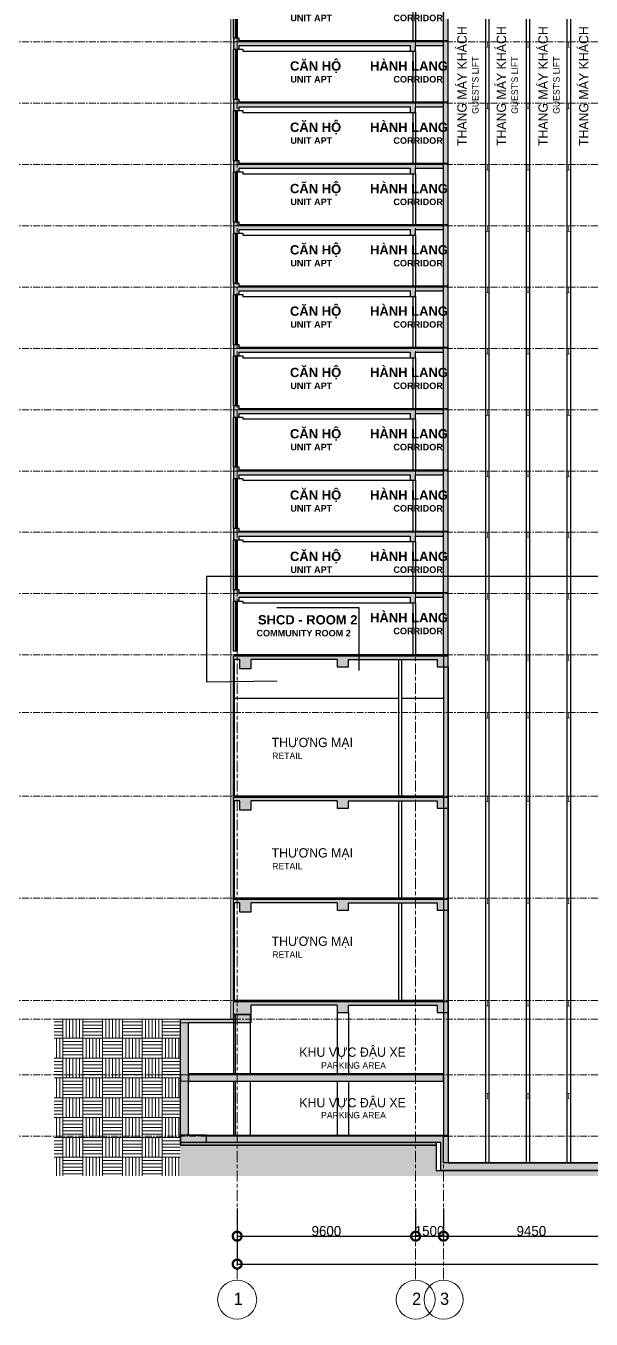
# Model space of a CAD drawing. Header units: millimetres. Extents: x -100356 to 314685, y 446 to 1273965.
# Drawn here: x 78734 to 109136, y 12248 to 81868 of the extents above; entities that cross this region are included whole.
import ezdxf
from ezdxf.xclip import XClip

# ---------------------------------------------------------------- set-up
doc = ezdxf.new("R2010")
doc.units = ezdxf.units.MM
doc.header["$XCLIPFRAME"] = 2
for name, pattern in [('20180221 BF$0$Core - tb$0$HIDDEN', [0.375, 0.25, -0.125]), ('gf$0$CENTER2', [28.575, 19.05, -3.175, 3.175, -3.175]), ('gf$0$Kume - Grid Line', [10.5, 6, -1.25, 2, -1.25]), ('section$0$CENTER', [2, 1.25, -0.25, 0.25, -0.25])]:
    doc.linetypes.add(name, pattern=pattern)
doc.layers.get('DEFPOINTS').update_dxf_attribs({"lineweight": 13})
for name, color, linetype, lineweight in [('A-_FLOR----_E', 7, 'Continuous', 9), ('A-_WALL----_E', 1, 'Continuous', 9), ('C-_SITEBLDG_E', 7, 'Continuous', 9), ('C-_TOPO----_E', 7, 'Continuous', 9), ('gf$0$A.Axis', 251, 'gf$0$CENTER2', 13), ('gf$0$S-_ANOTGRID_E', 7, 'Continuous', 5), ('Hatch-wall', 251, 'Continuous', 5), ('S-_WALLSTRU_E', 1, 'Continuous', 9), ('section$0$A-_FLORLEVL_E', 7, 'Continuous', 5), ('section$0$A-_WALL----_H', 1, 'Continuous', 18), ('section$0$NKC_TRUC', 8, 'section$0$CENTER', 13), ('VAT DUNG TV', 253, 'Continuous', 9)]:
    doc.layers.add(name, color=color, linetype=linetype, lineweight=lineweight)
for name, color, linetype in [('FIN', 3, 'Continuous'), ('NAM', 3, 'Continuous'), ('section$0$NAM', 3, 'Continuous'), ('STR', 7, 'Continuous')]:
    doc.layers.add(name, color=color, linetype=linetype)
doc.styles.add('ARIAL', font='Font - TrueType - Arial Bold.ttf')
doc.styles.add('gf$0$Arial_2', font='Font - TrueType - Arial.ttf', dxfattribs={"width": 0.95, "height": 660})
doc.styles.add('gf$0$Arial_4', font='Font - TrueType - Arial.ttf', dxfattribs={"width": 0.95, "height": 540})
doc.styles.add('section$0$Arial', font='Font - TrueType - Arial.ttf', dxfattribs={"width": 0.95, "height": 770})
doc.dimstyles.new('gf$0$A3_-_A4_1', dxfattribs={"dimscale": 304.8, "dimtxt": 550.940076, "dimasz": 3.149606, "dimexe": 0, "dimexo": 0.0625, "dimgap": 0, "dimtad": 1, "dimdec": 0, "dimzin": 0, "dimdsep": 46, "dimtxsty": 'gf$0$Arial_4', "dimblk1": 'gf$0$_DotSmall', "dimblk2": 'gf$0$_DotSmall', "dimsah": 1, "dimcen": 0.09, "dimazin": 0, "dimtfac": 1, "dimtdec": 4, "dimtix": 1, "dimtmove": 0, "dimatfit": 3, "dimfxl": 4.92126, "dimfxlon": 1, "dimtvp": 1, "dimtolj": 1, "dimtzin": 0, "dimarcsym": 2})
doc.dimstyles.new('gf$0$A3_-_A4_2', dxfattribs={"dimscale": 304.8, "dimtxt": 550.940076, "dimasz": 3.149606, "dimexe": 0, "dimexo": 0.0625, "dimgap": 0, "dimtad": 1, "dimdec": 0, "dimzin": 0, "dimdsep": 46, "dimtxsty": 'gf$0$Arial_4', "dimblk1": 'gf$0$_DotSmall', "dimblk2": 'gf$0$_DotSmall', "dimsah": 1, "dimcen": 0.09, "dimazin": 0, "dimtfac": 1, "dimtdec": 4, "dimtix": 1, "dimtmove": 2, "dimatfit": 3, "dimfxl": 4.92126, "dimfxlon": 1, "dimtvp": 1, "dimtolj": 1, "dimtzin": 0, "dimarcsym": 2})

# ---------------------------------------------------------------- blocks, each defined once
blk = doc.blocks.new('Typ Section 2')
at = {"layer": 'Hatch-wall', "ltscale": 0.5}
h = blk.add_hatch(color=256, dxfattribs=at)
h.dxf.hatch_style = 1
h.paths.add_polyline_path([(-2900, -42600), (-2900, -42300), (-3100, -42300), (-3100, -33100), (-2800, -33100), (-2800, -32800), (-3100, -32800), (-3100, -31300), (-3300, -31300), (-3300, -42300), (-3500, -42300), (-3500, -42600)])
h.paths.add_polyline_path([(-3300, -22220), (-3300, -300), (-3500, -300), (-3500, 0), (-2900, 0), (-2900, -300), (-3100, -300), (-3100, -9500), (-2800, -9500), (-2800, -9800), (-3100, -9800), (-3100, -22220)])
at = {"layer": 'STR'}
h = blk.add_hatch(color=256, dxfattribs=at)
h.dxf.hatch_style = 1
h.paths.add_polyline_path([(0, -31050), (-3300, -31050), (-3300, -31300), (0, -31300)])
at = {"layer": 'FIN', "ltscale": 10}
for p, q in [((-2800, -32800), (0, -32800, 0)), ((-2800, -32950, 0), (0, -32950, 0))]:
    blk.add_line(p, q, dxfattribs=at)
at = {"layer": 'FIN', "elevation": 0}
for points in [[(-3300, -24480), (0, -24480)], [(-3300, -24660), (0, -24660)], [(-3300, -26670), (0, -26670)], [(-3300, -26850), (0, -26850)], [(-3350, -31050), (-3350, -42300)], [(-2800, -42100), (-2800, -32800)]]:
    blk.add_lwpolyline(points, dxfattribs=at)
at = {"layer": 'FIN'}
for points in [[(-3300, -28860), (0, -28860)], [(-3300, -29040), (0, -29040)], [(-2900, -42300), (-2900, -42100), (-2800, -42100)], [(-2900, -42400), (-200, -42400)], [(-2900, -42500), (-200, -42500)]]:
    blk.add_lwpolyline(points, dxfattribs=at)
at = {"layer": 'FIN', "elevation": 0}
blk.add_lwpolyline([(-200, -42400), (-200, -42600), (-2900, -42600), (-2900, -42400)], close=True, dxfattribs=at)
at = {"layer": 'STR', "const_width": 30, "elevation": 0}
for points in [[(-3300, -24660), (-3300, -24480)], [(-3300, -24570), (-3000, -24570)], [(-3000, -24660), (-3000, -24480)], [(-3300, -26850), (-3300, -26670)], [(-3300, -26760), (-3000, -26760)], [(-3000, -26850), (-3000, -26670)]]:
    blk.add_lwpolyline(points, dxfattribs=at)
at = {"layer": 'STR', "const_width": 30}
for points in [[(-3300, -29040), (-3300, -28860)], [(-3300, -28950), (-3000, -28950)], [(-3000, -29040), (-3000, -28860)]]:
    blk.add_lwpolyline(points, dxfattribs=at)
at = {"layer": 'STR'}
blk.add_lwpolyline([(-3300, -31300), (-3300, -42300), (-3500, -42300), (-3500, -42600), (-2900, -42600), (-2900, -42300), (-3100, -42300), (-3100, -33100), (-2800, -33100), (-2800, -32800), (-3100, -32800), (-3100, -31300)], close=True, dxfattribs=at)
for points in [[(0, -31050), (-3300, -31050)], [(0, -31300), (-3300, -31300)]]:
    blk.add_lwpolyline(points, dxfattribs=at)
at = {"layer": 'STR', "ltscale": 10, "elevation": 0}
blk.add_lwpolyline([(-3100, -41150), (-3100, -33487)], dxfattribs=at)
at = {"layer": 'VAT DUNG TV', "color": 5}
for points in [[(-2900, -42400), (-2850, -42400), (-2850, -42500), (-2900, -42500)], [(-900, -42400), (-950, -42400), (-950, -42500), (-900, -42500)]]:
    blk.add_lwpolyline(points, close=True, dxfattribs=at)
for points in [[(-2850, -42440), (-950, -42440)], [(-2850, -42460), (-950, -42460)], [(-900, -42440), (-250, -42440)], [(-900, -42460), (-250, -42460)]]:
    blk.add_lwpolyline(points, dxfattribs=at)
at = {"layer": 'VAT DUNG TV', "color": 5, "elevation": 0}
blk.add_lwpolyline([(-200, -42400), (-250, -42400), (-250, -42500), (-200, -42500)], close=True, dxfattribs=at)
at = {"layer": 'NAM', "attachment_point": 1, "rotation": 90, "style": 'ARIAL'}
for s, width, insert, char_height in [('HÀNH LANG', 6747.84, (-2256, -35252, 0), 500), ('\\pt1050;CORRIDOR', 3815.51, (-1464, -33998, 0), 350), ('CĂN HỘ', 6747.84, (-2256, -39561, 0), 500), ('UNIT APT', 3815.51, (-1464, -39541, 0), 350)]:
    blk.add_mtext_dynamic_manual_height_columns(s, width=width, gutter_width=1, heights=[0], dxfattribs=dict(at, insert=insert, char_height=char_height))
blk = doc.blocks.new('b')
at = {"layer": 'C-_TOPO----_E'}
h = blk.add_hatch(dxfattribs=at)
h.set_pattern_fill('FP_1', color=15, angle=90, style=0, pattern_type=2)
h.set_pattern_definition([(180, (-48700, 57258.6), (-1066.8, -1066.8), [1066.8, -1066.8]), (180, (-48700, 57436.4), (-1066.8, -1066.8), [1066.8, -1066.8]), (180, (-48700, 57614.2), (-1066.8, -1066.8), [1066.8, -1066.8]), (180, (-48700, 57792), (-1066.8, -1066.8), [1066.8, -1066.8]), (180, (-48700, 57969.8), (-1066.8, -1066.8), [1066.8, -1066.8]), (180, (-48700, 58147.6), (-1066.8, -1066.8), [1066.8, -1066.8]), (180, (-48700, 58325.4), (-1066.8, -1066.8), [1066.8, -1066.8]), (90, (-49766.8, 57258.6), (1066.8, 1066.8), [1066.8, -1066.8]), (90, (-49944.6, 57258.6), (1066.8, 1066.8), [1066.8, -1066.8]), (90, (-50122.4, 57258.6), (1066.8, 1066.8), [1066.8, -1066.8]), (90, (-50300.2, 57258.6), (1066.8, 1066.8), [1066.8, -1066.8]), (90, (-50478, 57258.6), (1066.8, 1066.8), [1066.8, -1066.8]), (90, (-50655.8, 57258.6), (1066.8, 1066.8), [1066.8, -1066.8]), (90, (-50833.6, 57258.6), (1066.8, 1066.8), [1066.8, -1066.8])])
h.paths.add_polyline_path([(1150, -7), (1150, 48586), (-650, 48586), (-650, 23389), (850, 23389), (850, 13756), (-500, 13756), (-500, -7)])
edge = h.paths.add_edge_path(flags=17)
edge.add_line((400, 14156), (-100, 14156))
edge.add_line((-100, 14156), (850, 14156))
edge.add_line((850, 14156), (850, 22989))
edge.add_line((850, 22989), (-100, 22989))
edge.add_line((-100, 22989), (850, 22989))
edge.add_line((850, 22989), (850, 14156))
h = blk.add_hatch(dxfattribs=at)
h.set_pattern_fill('FP_1', color=15, angle=90, style=0, pattern_type=2)
h.set_pattern_definition([(180, (-48700, 57258.6), (-1066.8, -1066.8), [1066.8, -1066.8]), (180, (-48700, 57436.4), (-1066.8, -1066.8), [1066.8, -1066.8]), (180, (-48700, 57614.2), (-1066.8, -1066.8), [1066.8, -1066.8]), (180, (-48700, 57792), (-1066.8, -1066.8), [1066.8, -1066.8]), (180, (-48700, 57969.8), (-1066.8, -1066.8), [1066.8, -1066.8]), (180, (-48700, 58147.6), (-1066.8, -1066.8), [1066.8, -1066.8]), (180, (-48700, 58325.4), (-1066.8, -1066.8), [1066.8, -1066.8]), (90, (-49766.8, 57258.6), (1066.8, 1066.8), [1066.8, -1066.8]), (90, (-49944.6, 57258.6), (1066.8, 1066.8), [1066.8, -1066.8]), (90, (-50122.4, 57258.6), (1066.8, 1066.8), [1066.8, -1066.8]), (90, (-50300.2, 57258.6), (1066.8, 1066.8), [1066.8, -1066.8]), (90, (-50478, 57258.6), (1066.8, 1066.8), [1066.8, -1066.8]), (90, (-50655.8, 57258.6), (1066.8, 1066.8), [1066.8, -1066.8]), (90, (-50833.6, 57258.6), (1066.8, 1066.8), [1066.8, -1066.8])])
h.paths.add_polyline_path([(1150, -6785), (1150, -7), (-7300, -7), (-7300, -6785), (-1376, -6785)])
at = {"layer": 'A-_FLOR----_E', "lineweight": 25}
for p, q in [((450, 22989, 0), (450, 14156)), ((850, 13756), (850, 23389, 0)), ((-4350, 14156, 0), (-4350, 432)), ((-3950, 432), (-3950, 14156, 0)), ((450, 14156), (-1000, 14156)), ((-650, 1400, 0), (-650, 13756)), ((-650, 13756), (850, 13756)), ((-1050, 1400, 0), (-1050, 0, 0)), ((-650, 1400, 0), (-1050, 1400, 0)), ((-650, 0, 0), (-650, 1400, 0)), ((-650, 0, 0), (-650, 600, 0)), ((-4350, 0), (-3950, 0)), ((-1050, 0, 0), (-650, 0, 0)), ((-1050, 0, 0), (-650, 0, 0)), ((-650, 0, 0), (-650, -7, 0))]:
    blk.add_line(p, q, dxfattribs=at)
at = {"layer": 'A-_FLOR----_E'}
for p, q in [((-4300, 14156, 0), (-4300, 0)), ((-1000, 14156, 0), (-1000, 1400, 0))]:
    blk.add_line(p, q, dxfattribs=at)
at = {"layer": 'A-_WALL----_E'}
for p, q in [((-7100, 417), (-4300, 417)), ((-4300, 432), (-4350, 432)), ((-3950, 432), (-3950, 0)), ((-3950, 417), (-1050, 417, 0))]:
    blk.add_line(p, q, dxfattribs=at)
at = {"layer": 'C-_SITEBLDG_E', "lineweight": 25}
for p, q in [((-650, 13756), (-650, 600, 0)), ((-500, 0, 0), (-500, 13756)), ((-650, 0, 0), (-500, 0, 0))]:
    blk.add_line(p, q, dxfattribs=at)
at = {"layer": 'C-_SITEBLDG_E'}
for p, q in [((-520, 13756), (-520, 0, 0)), ((-650, -7, 0), (-650, 0, 0)), ((-500, 0, 0), (-500, -7, 0))]:
    blk.add_line(p, q, dxfattribs=at)
at = {"layer": 'C-_TOPO----_E', "lineweight": 18}
for p, q in [((-500, 10062, 0), (-500, -7, 0)), ((-7300, -7), (-7300, -6785))]:
    blk.add_line(p, q, dxfattribs=at)
at = {"layer": 'C-_TOPO----_E'}
for p, q in [((-500, 10062, 0), (-500, -7, 0)), ((-7300, -7), (-7300, 2858, 0)), ((-7300, 2858, 0), (-7300, -7)), ((-7300, -6785), (-7300, -7)), ((-7300, -7), (-2001, -7)), ((-2001, -7), (-500, -7, 0))]:
    blk.add_line(p, q, dxfattribs=at)
at = {"layer": 'C-_TOPO----_E', "lineweight": 18, "flags": 128}
blk.add_lwpolyline([(-500, -7), (-2001, -7), (-7300, -7)], dxfattribs=at)
at = {"layer": 'FIN'}
for p, q in [((-7650, 9036, 0), (-4350, 9036, 0)), ((-7650, 8436, 0), (-4350, 8436, 0)), ((-3950, 9036, 0), (-1050, 9036, 0)), ((-3950, 8436, 0), (-1050, 8436, 0)), ((-7550, 3748, 0), (-4350, 3748, 0)), ((-3950, 3748, 0), (-1050, 3748, 0)), ((-7550, 2954, 0), (-4350, 2954, 0)), ((-7550, 2858, 0), (-4350, 2858, 0)), ((-3950, 2954, 0), (-1050, 2954, 0)), ((-3950, 2858, 0), (-1050, 2858, 0))]:
    blk.add_line(p, q, dxfattribs=at)
at = {"layer": 'S-_WALLSTRU_E'}
for p, q in [((-7100, 2858, 0), (-7100, 432)), ((-7100, 0), (-7100, -7))]:
    blk.add_line(p, q, dxfattribs=at)
at = {"layer": 'S-_WALLSTRU_E', "lineweight": 18}
for p, q in [((-4350, 432), (-7100, 432)), ((-7100, 432), (-7100, 0)), ((-1050, 432, 0), (-3950, 432)), ((-7100, 0), (-4350, 0)), ((-3950, 0), (-1050, 0, 0))]:
    blk.add_line(p, q, dxfattribs=at)
at = {"layer": 'STR', "elevation": 0}
blk.add_lwpolyline([(-1050, 1400), (-1050, 14156), (-1000, 14156)], dxfattribs=at)
blk = doc.blocks.new('f1')
at = {"layer": 'Hatch-wall', "ltscale": 0.5}
h = blk.add_hatch(color=256, dxfattribs=at)
h.dxf.hatch_style = 1
h.paths.add_polyline_path([(750, 45727), (7650, 45727), (7650, 20530), (9150, 20530), (9150, 11147), (7650, 11147), (7650, -2858), (1000, -2858), (1000, 0), (750, 0), (750, 940), (1200, 940), (1200, -2442), (7250, -2442), (7250, 11547), (8750, 11547), (8750, 20130), (7300, 20130), (7300, 45312), (750, 45312)])
h = blk.add_hatch(color=256, dxfattribs=at)
h.dxf.hatch_style = 1
h.paths.add_polyline_path([(8350, 11300), (8350, 11550), (-18600, 11550), (-18600, 11300)])
h = blk.add_hatch(color=256, dxfattribs=at)
h.dxf.hatch_style = 1
h.paths.add_polyline_path([(-18350, 6177), (-18350, 10947), (-17950, 10947), (-17950, 11547), (-18550, 11547), (-18550, 0), (-18350, 0), (-18350, 340), (-17850, 340), (-17850, 940), (-18350, 940), (-18350, 1999), (-18350, 5577), (-17950, 5577), (-17950, 6177)])
h = blk.add_hatch(color=256, dxfattribs=at)
h.dxf.hatch_style = 1
h.paths.add_polyline_path([(-10750, 6177), (-10750, 10947), (-10350, 10947), (-10350, 11547), (-10950, 11547), (-10950, 0), (-10750, 0), (-10750, 340), (-10250, 340), (-10250, 940), (-10750, 940), (-10750, 1999), (-10750, 5577), (-10350, 5577), (-10350, 6177)])
h = blk.add_hatch(color=256, dxfattribs=at)
h.dxf.hatch_style = 1
h.paths.add_polyline_path([(-5250, 6177), (-5250, 10947), (-4850, 10947), (-4850, 11547), (-5450, 11547), (-5450, 0), (-5250, 0), (-5250, 340), (-4750, 340), (-4750, 940), (-5250, 940), (-5250, 1999), (-5250, 5577), (-4850, 5577), (-4850, 6177)])
h = blk.add_hatch(color=256, dxfattribs=at)
h.dxf.hatch_style = 1
h.paths.add_polyline_path([(250, 6177), (250, 10947), (650, 10947), (650, 11547), (50, 11547), (50, 0), (250, 0), (750, 0), (750, 940), (250, 940), (250, 1999), (250, 5577), (650, 5577), (650, 6177)])
h = blk.add_hatch(color=256, dxfattribs=at)
h.dxf.hatch_style = 1
h.paths.add_polyline_path([(4350, -2426), (4350, 11297), (4000, 11297), (4000, -2426)])
at = {"layer": 'FIN'}
for p, q in [((-18600, 11297, 0), (-18600, 1999, 0)), ((-16270, 9027, 0), (-16270, 11297, 0)), ((-11000, 11297, 0), (-11000, 1999, 0)), ((-5500, 11297, 0), (-5500, 1999, 0)), ((0, 11297, 0), (0, 1999, 0)), ((-16270, 50, 0), (-16270, 8877, 0)), ((-18600, 1999, 0), (-18600, 0, 0)), ((-11000, 1999, 0), (-11000, 0, 0)), ((-5500, 1999, 0), (-5500, 0, 0)), ((0, 1999, 0), (0, 0, 0))]:
    blk.add_line(p, q, dxfattribs=at)
at = {"layer": 'FIN', "ltscale": 10}
for p, q in [((-18350, 9027, 0), (-10950, 9027, 0)), ((-18350, 8877, 0), (-10950, 8877, 0)), ((-10750, 9027, 0), (-5500, 9027, 0)), ((-10750, 8877, 0), (-5500, 8877, 0)), ((-5250, 9027, 0), (-50, 9027, 0)), ((-5250, 8877, 0), (-50, 8877, 0))]:
    blk.add_line(p, q, dxfattribs=at)
at = {"layer": 'FIN', "elevation": 0}
for points in [[(-11000, 50), (-18350, 50)], [(-5450, 50), (-10750, 50)], [(-5450, 0), (-10750, 0)], [(0, 50), (-5250, 50)], [(0, 0), (-5250, 0)], [(-11000, 0), (-18350, 0)]]:
    blk.add_lwpolyline(points, dxfattribs=at)
at = {"layer": 'STR', "ltscale": 10}
for p, q in [((-17950, 11547, 0), (7250, 11547, 0)), ((-17950, 11297, 0), (-10950, 11297, 0)), ((-10350, 11297, 0), (-5450, 11297, 0)), ((-4850, 11297, 0), (0, 11297, 0)), ((650, 11297, 0), (7250, 11297, 0))]:
    blk.add_line(p, q, dxfattribs=at)
at = {"layer": 'STR', "ltscale": 0.5, "elevation": 0}
for points in [[(750, 45727), (7650, 45727), (7650, 20530), (9150, 20530), (9150, 11147), (7650, 11147), (7650, -2859), (1000, -2858), (1000, 0), (750, 0), (750, 940), (1200, 940), (1200, -2442), (7250, -2442), (7250, 11547), (8750, 11547), (8750, 20130), (7300, 20130), (7300, 45312), (750, 45312)], [(4350, -2426), (4350, 11297), (4000, 11297), (4000, -2426)]]:
    blk.add_lwpolyline(points, close=True, dxfattribs=at)
at = {"layer": 'STR', "elevation": 0}
blk.add_lwpolyline([(7300, 11300), (7300, 11550), (-18600, 11547), (-18600, 11297)], close=True, dxfattribs=at)
for points in [[(-18350, 1999), (-18350, 940), (-17850, 940), (-17850, 340), (-18350, 340), (-18350, 0), (-18550, 0), (-18550, 11547)], [(-18350, 10947), (-17950, 10947), (-17950, 11547), (-18350, 11547)], [(-10750, 1999), (-10750, 940), (-10250, 940), (-10250, 340), (-10750, 340), (-10750, 0), (-10950, 0), (-10950, 11547)], [(-10750, 10947), (-10350, 10947), (-10350, 11547), (-10750, 11547)], [(-5250, 1999), (-5250, 940), (-4750, 940), (-4750, 340), (-5250, 340), (-5250, 0), (-5450, 0), (-5450, 11547)], [(-5250, 10947), (-4850, 10947), (-4850, 11547), (-5250, 11547)], [(250, 1999), (250, 940), (750, 940), (750, 0), (250, 0), (250, 0), (50, 0), (50, 11547)], [(250, 10947), (650, 10947), (650, 11547), (250, 11547)], [(-18350, 6177), (-18350, 10947)], [(-10750, 6177), (-10750, 10947)], [(-5250, 6177), (-5250, 10947)], [(250, 6177), (250, 10947)], [(-18350, 5577), (-17950, 5577), (-17950, 6177), (-18350, 6177)], [(-18350, 5577), (-18350, 1999)], [(-10750, 5577), (-10350, 5577), (-10350, 6177), (-10750, 6177)], [(-10750, 5577), (-10750, 1999)], [(-5250, 5577), (-4850, 5577), (-4850, 6177), (-5250, 6177)], [(-5250, 5577), (-5250, 1999)], [(250, 5577), (650, 5577), (650, 6177), (250, 6177)], [(250, 5577), (250, 1999)]]:
    blk.add_lwpolyline(points, dxfattribs=at)
at = {"layer": 'section$0$NAM', "attachment_point": 1, "rotation": 90, "style": 'section$0$Arial'}
for s, width, insert, char_height in [('KHU VỰC ĐẬU XE', 8522.94, (2534, 3540, 0), 500), ('KHU VỰC ĐẬU XE', 8522.94, (5257, 3540, 0), 500), ('PARKING AREA', 8675.31, (3327, 4712, 0), 350), ('PARKING AREA', 8675.31, (6001, 4712, 0), 350), ('THƯƠNG MẠI', 8522.94, (-14136, 2049, 0), 500), ('THƯƠNG MẠI', 8522.94, (-8195, 2049, 0), 500), ('THƯƠNG MẠI', 8522.94, (-3437, 2049, 0), 500), ('RETAIL', 8675.31, (-13343, 2083, 0), 350), ('RETAIL', 8675.31, (-7401, 2083, 0), 350), ('RETAIL', 8675.31, (-2643, 2083, 0), 350)]:
    blk.add_mtext_dynamic_manual_height_columns(s, width=width, gutter_width=1, heights=[0], dxfattribs=dict(at, insert=insert, char_height=char_height))
blk = doc.blocks.new('section$0$grid section')
at = {"layer": 'section$0$NKC_TRUC', "ltscale": 300}
for p, q in [((-141943.9, 52100), (0, 52100)), ((-141943.9, 48800), (0, 48800)), ((-141943.9, 45500), (0, 45500)), ((-141943.9, 42200), (0, 42200)), ((-141943.9, 38900), (0, 38900)), ((-141943.9, 35600), (0, 35600)), ((-141943.9, 32300), (0, 32300)), ((-141943.9, 29000), (0, 29000)), ((-141943.9, 25700), (0, 25700)), ((-141943.9, 22400), (0, 22400)), ((-141943.9, 19100), (0, 19100)), ((-141943.9, 16000), (-4445, 16000)), ((-141943.9, 11500), (-4445, 11500)), ((-141943.9, 6000), (0, 6000)), ((-141943.9, 500), (0, 500)), ((-141943.9, -500), (0, -500)), ((-141943.9, -3500), (0, -3500)), ((-141943.9, -6800), (-4445, -6800))]:
    blk.add_line(p, q, dxfattribs=at)
blk = doc.blocks.new('full section 2')
at = {"layer": 'FIN', "elevation": 0}
for points in [[(-26900, -35978.9), (-23800, -35978.9)], [(-26900, -36158.9), (-23800, -36158.9)], [(-23800, -35978.9), (-19300, -35978.9)], [(-23800, -36158.9), (-19300, -36158.9)], [(-19300, -35978.9), (-13800, -35978.9)], [(-19300, -36158.9), (-13800, -36158.9)], [(-13800, -35978.9), (-8300, -35978.9)], [(-13800, -36158.9), (-8300, -36158.9)], [(-8300, -35978.9), (-3300, -35978.9)], [(-8300, -36158.9), (-3300, -36158.9)], [(-3300, -35978.9), (450, -35978.9)], [(-3300, -36158.9), (450, -36158.9)], [(-26900, -38168.9), (-23800, -38168.9)], [(-23800, -38168.9), (-19300, -38168.9)], [(-19300, -38168.9), (-13800, -38168.9)], [(-13800, -38168.9), (-8300, -38168.9)], [(-8300, -38168.9), (-3300, -38168.9)], [(-3300, -38168.9), (450, -38168.9)], [(-26900, -38348.9), (-23800, -38348.9)], [(-23800, -38348.9), (-19300, -38348.9)], [(-19300, -38348.9), (-13800, -38348.9)], [(-13800, -38348.9), (-8300, -38348.9)], [(-8300, -38348.9), (-3300, -38348.9)], [(-3300, -38348.9), (450, -38348.9)], [(-26900, -40358.9), (-23800, -40358.9)], [(-23800, -40358.9), (-19300, -40358.9)], [(-3300, -40358.9), (450, -40358.9)], [(-26900, -40538.9), (-23800, -40538.9)], [(-23800, -40538.9), (-19300, -40538.9)], [(-3300, -40538.9), (450, -40538.9)]]:
    blk.add_lwpolyline(points, dxfattribs=at)
at = {"layer": 'FIN'}
for points in [[(-19300, -40358.9), (-13800, -40358.9)], [(-13800, -40358.9), (-8300, -40358.9)], [(-8300, -40358.9), (-3300, -40358.9)], [(-19300, -40538.9), (-13800, -40538.9)], [(-13800, -40538.9), (-8300, -40538.9)], [(-8300, -40538.9), (-3300, -40538.9)]]:
    blk.add_lwpolyline(points, dxfattribs=at)
at = {"layer": 'section$0$A-_WALL----_H', "linetype": '20180221 BF$0$Core - tb$0$HIDDEN', "ltscale": 300, "const_width": 50}
blk.add_lwpolyline([(-7300, -54237.3), (-106586.4, -54237.3)], dxfattribs=at)
at = {"layer": 'STR', "const_width": 30}
for points in [[(-26900, -36158.9), (-26900, -35978.9)], [(-26900, -36068.9), (-26600, -36068.9)], [(-26600, -36158.9), (-26600, -35978.9)], [(-23800, -36158.9), (-23800, -35978.9)], [(-23800, -36158.9), (-23800, -35978.9)], [(-23800, -36068.9), (-23500, -36068.9)], [(-23500, -36158.9), (-23500, -35978.9)], [(-19300, -36158.9), (-19300, -35978.9)], [(-26900, -38348.9), (-26900, -38168.9)], [(-26900, -38258.9), (-26600, -38258.9)], [(-26600, -38348.9), (-26600, -38168.9)], [(-23800, -38348.9), (-23800, -38168.9)], [(-23800, -38348.9), (-23800, -38168.9)], [(-23800, -38258.9), (-23500, -38258.9)], [(-23500, -38348.9), (-23500, -38168.9)], [(-19300, -38348.9), (-19300, -38168.9)], [(-19300, -40538.9), (-19300, -40358.9)], [(-13800, -40538.9), (-13800, -40358.9)], [(-8300, -40538.9), (-8300, -40358.9)], [(-3300, -40538.9), (-3300, -40358.9)], [(-3000, -40538.9), (-3000, -40358.9)], [(-3300, -40448.9), (-3000, -40448.9)]]:
    blk.add_lwpolyline(points, dxfattribs=at)
at = {"layer": 'STR', "const_width": 30, "elevation": 0}
for points in [[(-23800, -36158.9), (-23800, -35978.9)], [(-23800, -36158.9), (-23800, -35978.9)], [(-23800, -36158.9), (-23800, -35978.9)], [(-19300, -36158.9), (-19300, -35978.9)], [(-19300, -36158.9), (-19300, -35978.9)], [(-19300, -36158.9), (-19300, -35978.9)], [(-19300, -36068.9), (-19000, -36068.9)], [(-19000, -36158.9), (-19000, -35978.9)], [(-13800, -36158.9), (-13800, -35978.9)], [(-13800, -36158.9), (-13800, -35978.9)], [(-13800, -36158.9), (-13800, -35978.9)], [(-13800, -36068.9), (-13500, -36068.9)], [(-13500, -36158.9), (-13500, -35978.9)], [(-8300, -36158.9), (-8300, -35978.9)], [(-8300, -36158.9), (-8300, -35978.9)], [(-8300, -36068.9), (-8000, -36068.9)], [(-8000, -36158.9), (-8000, -35978.9)], [(-3300, -36158.9), (-3300, -35978.9)], [(-3300, -36068.9), (-3000, -36068.9)], [(-3000, -36158.9), (-3000, -35978.9)], [(-23800, -38348.9), (-23800, -38168.9)], [(-23800, -38348.9), (-23800, -38168.9)], [(-23800, -38348.9), (-23800, -38168.9)], [(-19300, -38348.9), (-19300, -38168.9)], [(-19300, -38348.9), (-19300, -38168.9)], [(-19300, -38348.9), (-19300, -38168.9)], [(-19300, -38258.9), (-19000, -38258.9)], [(-19000, -38348.9), (-19000, -38168.9)], [(-13800, -38348.9), (-13800, -38168.9)], [(-13800, -38348.9), (-13800, -38168.9)], [(-13800, -38348.9), (-13800, -38168.9)], [(-13800, -38258.9), (-13500, -38258.9)], [(-13500, -38348.9), (-13500, -38168.9)], [(-8300, -38348.9), (-8300, -38168.9)], [(-8300, -38348.9), (-8300, -38168.9)], [(-8300, -38258.9), (-8000, -38258.9)], [(-8000, -38348.9), (-8000, -38168.9)], [(-3300, -38348.9), (-3300, -38168.9)], [(-3300, -38258.9), (-3000, -38258.9)], [(-3000, -38348.9), (-3000, -38168.9)], [(-26900, -40538.9), (-26900, -40358.9)], [(-26600, -40538.9), (-26600, -40358.9)], [(-23800, -40538.9), (-23800, -40358.9)], [(-23800, -40538.9), (-23800, -40358.9)], [(-23800, -40538.9), (-23800, -40358.9)], [(-23800, -40538.9), (-23800, -40358.9)], [(-23800, -40538.9), (-23800, -40358.9)], [(-23500, -40538.9), (-23500, -40358.9)], [(-19300, -40538.9), (-19300, -40358.9)], [(-19300, -40538.9), (-19300, -40358.9)], [(-19300, -40538.9), (-19300, -40358.9)], [(-19000, -40538.9), (-19000, -40358.9)], [(-13800, -40538.9), (-13800, -40358.9)], [(-13800, -40538.9), (-13800, -40358.9)], [(-13500, -40538.9), (-13500, -40358.9)], [(-8300, -40538.9), (-8300, -40358.9)], [(-8000, -40538.9), (-8000, -40358.9)], [(-26900, -40448.9), (-26600, -40448.9)], [(-23800, -40448.9), (-23500, -40448.9)], [(-19300, -40448.9), (-19000, -40448.9)], [(-13800, -40448.9), (-13500, -40448.9)], [(-8300, -40448.9), (-8000, -40448.9)]]:
    blk.add_lwpolyline(points, dxfattribs=at)
at = {"layer": 'section$0$A-_FLORLEVL_E'}
ref = blk.add_blockref('section$0$grid section', (-7800, 4445), dxfattribs=dict(at, rotation=90))
XClip(ref).set_block_clipping_path([(-81316.4994012154, -28458.8351833357), (17662.2916707117, 107651.268699344)])
at = {"layer": 'STR'}
for name, p in [('f1', (-8300, -54096, 0)), ('b', (0, -56954.5)), ('Typ Section 2', (-59900, -11499)), ('Typ Section 2', (-56600, -11499)), ('Typ Section 2', (-53300, -11499)), ('Typ Section 2', (-50000, -11499)), ('Typ Section 2', (-46700, -11499)), ('Typ Section 2', (-43400, -11499)), ('Typ Section 2', (-40100, -11499)), ('Typ Section 2', (-36800, -11499)), ('Typ Section 2', (-33500, -11499)), ('Typ Section 2', (-30200, -11499))]:
    blk.add_blockref(name, p, dxfattribs=at)
ref = blk.add_blockref('Typ Section 2', (-26900, -11499), dxfattribs=at)
XClip(ref).set_block_clipping_path([(1396.2801285954, -40263.0786513047), (-2544.1196930847, -40263.0786513047), (-2544.1196930847, -35852.7038466273), (836.1831077987, -35852.7038466273), (836.1831077987, -15900.0552715262), (-2690.9884808583, -15900.0552715262), (-2690.9884808583, -12048.1303240325), (1342.4286950039, -12048.1303240325), (1342.4286950039, 1707.305075809), (-4225.3144443317, 1707.305075809), (-4225.3144443317, -44058.4055116492), (1456.2661754607, -44058.4055116492)])
at = {"layer": 'NAM', "attachment_point": 1, "rotation": 90, "style": 'ARIAL'}
for s, width, insert, char_height in [('SHCD - ROOM 2', 6747.835, (-29039, -52784.2, 0), 500), ('COMMUNITY ROOM 2', 5329.385, (-28247.1, -52863.6, 0), 350)]:
    blk.add_mtext_dynamic_manual_height_columns(s, width=width, gutter_width=1, heights=[0], dxfattribs=dict(at, insert=insert, char_height=char_height))
blk = doc.blocks.new('gf$0$Grid - Head-174378-IDEA-1st Storey')
at = {"layer": 'gf$0$S-_ANOTGRID_E', "lineweight": 15}
for start, end in [(360, 180), (180, 360)]:
    blk.add_arc((0, -0.18), 3.5, start, end, dxfattribs=at)
blk = doc.blocks.new('gf$0$_DotSmall')
at = {"color": 0, "linetype": 'ByBlock', "const_width": 0.5}
blk.add_lwpolyline([(-0.0625, 0, 1), (0.0625, 0, 1)], format="xyb", close=True, dxfattribs=at)
blk = doc.blocks.new('*D738')
at = {"layer": 'DEFPOINTS', "color": 0, "transparency": 16777216}
for p in [(90098, 18214), (99698, 18214), (99698, 16714)]:
    blk.add_point(p, dxfattribs=at)
at = {"layer": 'gf$0$A.Axis', "color": 0, "lineweight": -2, "transparency": 16777216}
for p, q in [((90098, 18195), (90098, 16714)), ((99698, 18195), (99698, 16714)), ((90098, 16714), (99698, 16714))]:
    blk.add_line(p, q, dxfattribs=at)
at = {"layer": 'gf$0$A.Axis', "color": 0, "lineweight": -2, "transparency": 16777216, "xscale": 960, "yscale": 960, "zscale": 960, "rotation": 180}
blk.add_blockref('gf$0$_DotSmall', (90098, 16714), dxfattribs=at)
at = {"layer": 'gf$0$A.Axis', "color": 0, "lineweight": -2, "transparency": 16777216, "xscale": 960, "yscale": 960, "zscale": 960}
blk.add_blockref('gf$0$_DotSmall', (99698, 16714), dxfattribs=at)
at = {"layer": 'gf$0$A.Axis', "color": 0, "transparency": 16777216, "insert": (94898, 16989), "char_height": 540, "attachment_point": 5, "style": 'gf$0$Arial_4'}
blk.add_mtext('\\A1;9600', dxfattribs=at)
blk = doc.blocks.new('*D739')
at = {"layer": 'DEFPOINTS', "color": 0, "transparency": 16777216}
for p in [(99698, 18214), (101198, 18214), (101198, 16714)]:
    blk.add_point(p, dxfattribs=at)
at = {"layer": 'gf$0$A.Axis', "color": 0, "lineweight": -2, "transparency": 16777216}
for p, q in [((99698, 18195), (99698, 16714)), ((101198, 18195), (101198, 16714)), ((99698, 16714), (101198, 16714))]:
    blk.add_line(p, q, dxfattribs=at)
at = {"layer": 'gf$0$A.Axis', "color": 0, "lineweight": -2, "transparency": 16777216, "xscale": 960, "yscale": 960, "zscale": 960, "rotation": 180}
blk.add_blockref('gf$0$_DotSmall', (99698, 16714), dxfattribs=at)
at = {"layer": 'gf$0$A.Axis', "color": 0, "lineweight": -2, "transparency": 16777216, "xscale": 960, "yscale": 960, "zscale": 960}
blk.add_blockref('gf$0$_DotSmall', (101198, 16714), dxfattribs=at)
at = {"layer": 'gf$0$A.Axis', "color": 0, "transparency": 16777216, "insert": (100448, 16989), "char_height": 540, "attachment_point": 5, "style": 'gf$0$Arial_4'}
blk.add_mtext('\\A1;1500', dxfattribs=at)
blk = doc.blocks.new('*D740')
at = {"layer": 'DEFPOINTS', "color": 0, "transparency": 16777216}
for p in [(101198, 18214), (110648, 18214), (110648, 16714)]:
    blk.add_point(p, dxfattribs=at)
at = {"layer": 'gf$0$A.Axis', "color": 0, "lineweight": -2, "transparency": 16777216}
for p, q in [((101198, 18195), (101198, 16714)), ((110648, 18195), (110648, 16714)), ((101198, 16714), (110648, 16714))]:
    blk.add_line(p, q, dxfattribs=at)
at = {"layer": 'gf$0$A.Axis', "color": 0, "lineweight": -2, "transparency": 16777216, "xscale": 960, "yscale": 960, "zscale": 960, "rotation": 180}
blk.add_blockref('gf$0$_DotSmall', (101198, 16714), dxfattribs=at)
at = {"layer": 'gf$0$A.Axis', "color": 0, "lineweight": -2, "transparency": 16777216, "xscale": 960, "yscale": 960, "zscale": 960}
blk.add_blockref('gf$0$_DotSmall', (110648, 16714), dxfattribs=at)
at = {"layer": 'gf$0$A.Axis', "color": 0, "transparency": 16777216, "insert": (105923, 16989), "char_height": 540, "attachment_point": 5, "style": 'gf$0$Arial_4'}
blk.add_mtext('\\A1;9450', dxfattribs=at)
blk = doc.blocks.new('*D745')
at = {"layer": 'DEFPOINTS', "color": 0, "transparency": 16777216}
for p in [(90098, 16714), (132498, 16714), (132498, 15214)]:
    blk.add_point(p, dxfattribs=at)
at = {"layer": 'gf$0$A.Axis', "color": 0, "lineweight": -2, "transparency": 16777216}
for p, q in [((90098, 16695), (90098, 15214)), ((132498, 16695), (132498, 15214)), ((90098, 15214), (114239, 15214)), ((132498, 15214), (114959, 15214))]:
    blk.add_line(p, q, dxfattribs=at)
at = {"layer": 'gf$0$A.Axis', "color": 0, "lineweight": -2, "transparency": 16777216, "xscale": 960, "yscale": 960, "zscale": 960, "rotation": 180}
blk.add_blockref('gf$0$_DotSmall', (90098, 15214), dxfattribs=at)
at = {"layer": 'gf$0$A.Axis', "color": 0, "lineweight": -2, "transparency": 16777216, "xscale": 960, "yscale": 960, "zscale": 960}
blk.add_blockref('gf$0$_DotSmall', (132498, 15214), dxfattribs=at)
at = {"layer": 'gf$0$A.Axis', "color": 0, "transparency": 16777216, "insert": (114239, 14580), "char_height": 540, "attachment_point": 1, "rotation": 90, "line_spacing_factor": 0.941778, "style": 'gf$0$Arial_4'}
blk.add_mtext('\\A1;42400', dxfattribs=at)

msp = doc.modelspace()

# ---------------------------------------------------------------- linework, layer by layer
at = {"layer": 'gf$0$A.Axis', "linetype": 'gf$0$Kume - Grid Line', "lineweight": 9, "ltscale": 100}
for p, q in [((90098.5, 14401), (90098.5, 127691.3)), ((99698.5, 14401), (99698.5, 127691.3)), ((101198.5, 14401), (101198.5, 127691.3))]:
    msp.add_line(p, q, dxfattribs=at)

# ---------------------------------------------------------------- block references
at = {"layer": 'gf$0$A.Axis', "lineweight": 15, "xscale": 300.0000000000001, "yscale": 300.0000000000001, "zscale": 300.0000000000001}
for p in [(90098.5, 13351), (99698.5, 13351), (101198.5, 13351)]:
    msp.add_blockref('gf$0$Grid - Head-174378-IDEA-1st Storey', p, dxfattribs=at)
at = {"layer": 'STR', "rotation": 270}
msp.add_blockref('full section 2', (143997.5, 21104.9), dxfattribs=at)

# ---------------------------------------------------------------- texts
at = {"layer": 'gf$0$A.Axis', "char_height": 660, "width": 573.688, "attachment_point": 2, "line_spacing_factor": 0.941778, "style": 'gf$0$Arial_2'}
for s, insert in [('1', (90152.3, 13673.8)), ('2', (99752.3, 13673.8)), ('3', (101252.3, 13673.8))]:
    msp.add_mtext(s, dxfattribs=dict(at, insert=insert))
at = {"layer": 'section$0$NAM', "attachment_point": 1, "rotation": 90, "style": 'section$0$Arial'}
for s, width, insert, char_height in [('THANG MÁY KHÁCH', 6747.835, (101938.8, 75395.2), 500), ('THANG MÁY KHÁCH', 6747.835, (104058.8, 75395.2), 500), ('THANG MÁY KHÁCH', 6747.835, (106301.8, 75395.2), 500), ('THANG MÁY KHÁCH', 6747.835, (108489.1, 75395.2), 500), ("\\pt1050;GUEST'S LIFT", 3815.514, (102730.6, 77132.1), 350), ("\\pt1050;GUEST'S LIFT", 3815.514, (104850.6, 77132.1), 350), ("\\pt1050;GUEST'S LIFT", 3815.514, (107093.6, 77132.1), 350)]:
    msp.add_mtext_dynamic_manual_height_columns(s, width=width, gutter_width=1, heights=[0], dxfattribs=dict(at, insert=insert, char_height=char_height))

# ---------------------------------------------------------------- dimensions: what is measured, and where the dimension line sits
at = {"layer": 'gf$0$A.Axis'}
for base, p1, p2, override, picture, middle in [((99698.5, 16713.6), (90098.5, 18213.6), (99698.5, 18213.6), {"dimpost": '<>', "dimfxl": 9600}, '*D738', (94898.5, 16989.3)), ((101198.5, 16713.6), (99698.5, 18213.6), (101198.5, 18213.6), {"dimpost": '<>', "dimfxl": 1500}, '*D739', (100448.5, 16989.3)), ((110648.5, 16713.6), (101198.5, 18213.6), (110648.5, 18213.6), {"dimpost": '<>', "dimfxl": 9450.001482}, '*D740', (105923.5, 16989.3))]:
    dim = msp.add_linear_dim(base=base, p1=p1, p2=p2, dimstyle='gf$0$A3_-_A4_1', override=override, dxfattribs=at)
    dim.commit()
    dim.dimension.update_dxf_attribs({"geometry": picture, "text_midpoint": middle})
dim = msp.add_linear_dim(base=(132498.5, 15213.6), p1=(90098.5, 16713.6), p2=(132498.5, 16713.6), dimstyle='gf$0$A3_-_A4_2', override={"dimpost": '<>', "dimfxl": 42399.999999}, dxfattribs=at)
dim.commit()
dim.dimension.update_dxf_attribs({"geometry": '*D745', "text_midpoint": (114599.4, 15554.6), "dimtype": 160, "text_rotation": 90})

doc.saveas('drawing.dxf')
